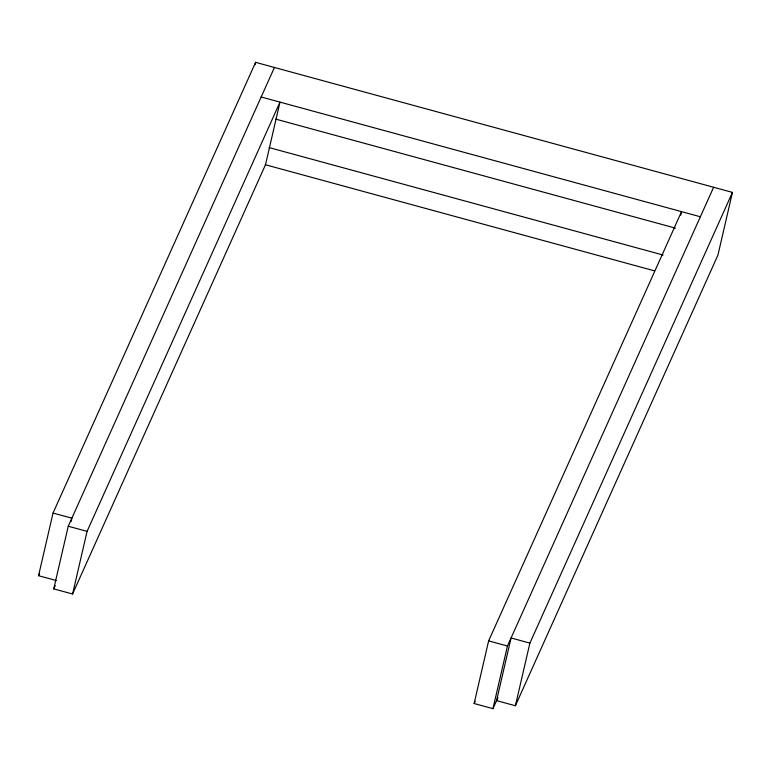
<?xml version="1.0" encoding="UTF-8"?>
<svg xmlns="http://www.w3.org/2000/svg" width="771" height="771" viewBox="0 0 771 771"><rect width="100%" height="100%" fill="white"/><g stroke="black" fill="none" stroke-linecap="round" stroke-linejoin="round"><path stroke-width="1.16" d="M56.264 580.524L38.55 575.696L53.045 513.052L255.606 62.335L732.45 192.393L717.955 255.037L515.394 705.754L496.572 700.617L511.067 637.974L529.889 643.11L732.45 192.393M72.58 594.007L87.075 531.364L279.989 102.119L265.494 164.753L72.58 594.007L53.758 588.88L68.243 526.236L274.428 67.472M71.057 521.668L71.867 518.189L53.045 513.052M255.066 64.658L255.606 62.335M497.893 697.688L492.958 708.665L474.136 703.528L488.631 640.884L681.545 211.639L680.735 215.119M492.958 708.665L507.453 646.021L713.628 187.257M515.394 705.754L529.889 643.11M38.55 575.696L39.533 573.499M53.758 588.88L55.233 585.584M474.136 703.528L475.119 701.331M261.157 96.982L700.367 216.767M275.796 119.139L675.502 228.149M269.214 147.608L663.099 255.037M265.263 164.695L654.502 270.852M68.243 526.236L87.075 531.364M488.631 640.884L507.453 646.021"/></g></svg>
